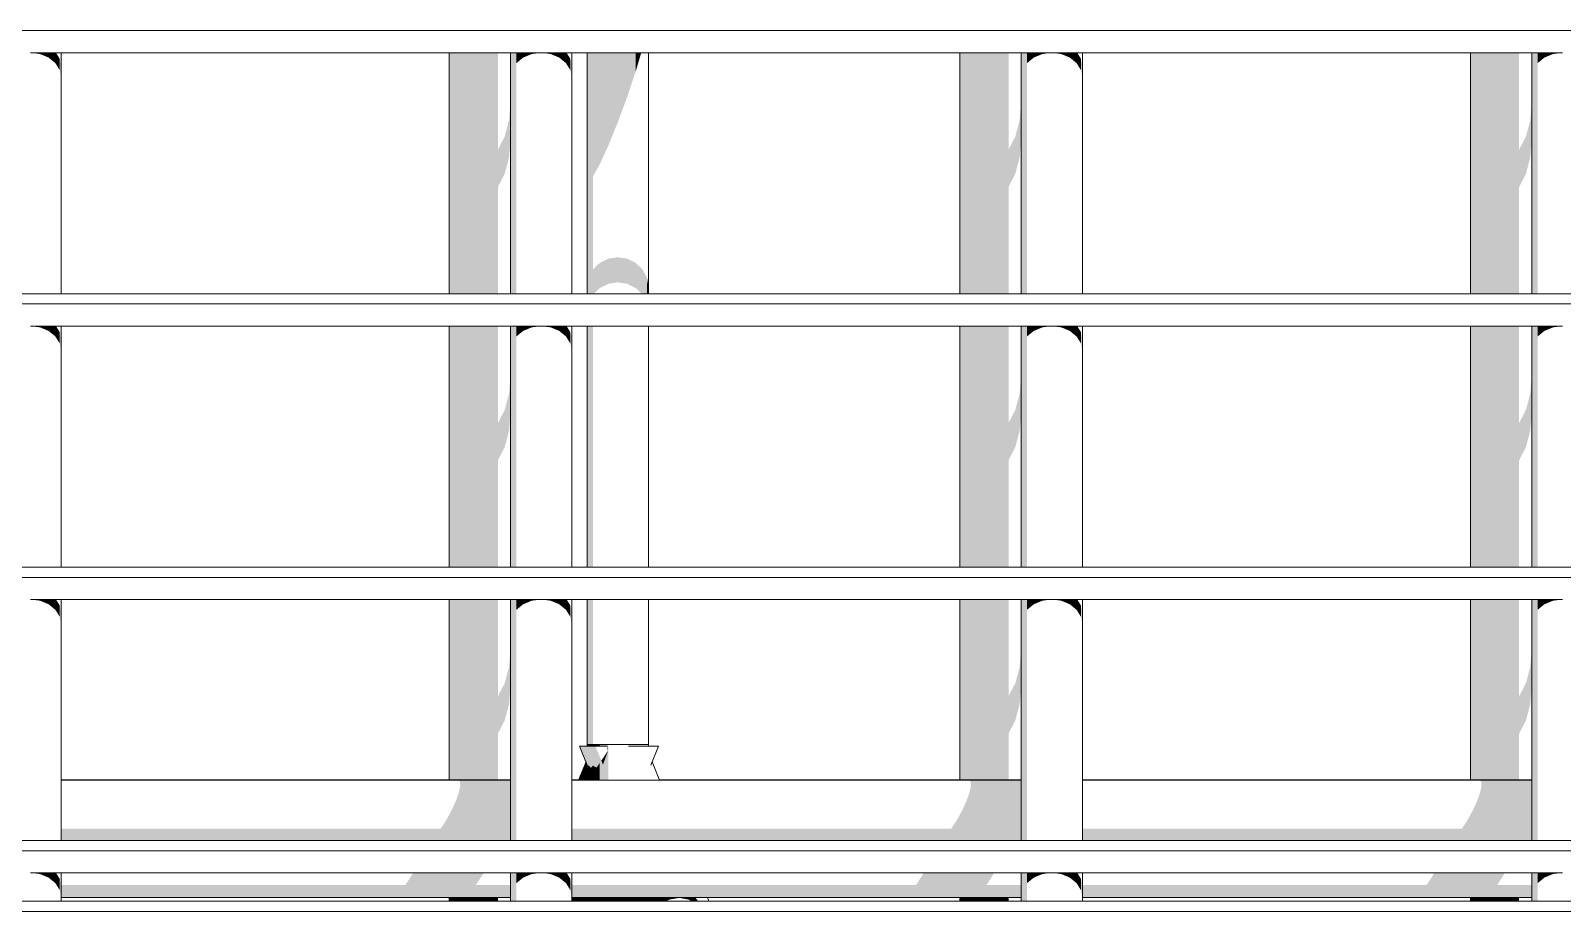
# Model space of a CAD drawing. Header units: millimetres. Extents: x -71878 to 121433, y -67383 to 83273.
# Drawn here: x 73840 to 76839, y -45549 to -43824 of the extents above; entities that cross this region are included whole.
import ezdxf

# ---------------------------------------------------------------- set-up
doc = ezdxf.new("R2010")
doc.units = ezdxf.units.MM
doc.header["$MEASUREMENT"] = 0
for name, color, linetype, lineweight in [('COLUMNAS_Pluma_Nº__1', 7, 'Continuous', 0), ('ENTIRADO_Pluma_Nº__21', 7, 'Continuous', 5), ('Vigas_Pluma_Nº__21', 7, 'Continuous', 5)]:
    doc.layers.add(name, color=color, linetype=linetype, lineweight=lineweight)
doc.layers.add('COLUMNAS_Pluma_Nº__3', color=7, linetype='Continuous', lineweight=0, true_color=0x646464)
doc.layers.add('Vigas_Pluma_Nº__3', color=7, linetype='Continuous', lineweight=0, true_color=0x646464)

msp = doc.modelspace()

# ---------------------------------------------------------------- hatches: boundary and pattern name
at = {"layer": 'COLUMNAS_Pluma_Nº__3', "linetype": 'Continuous', "lineweight": 0, "true_color": 0x191919}
for points in [[(74932.417, -43867.44), (74929.48, -43867.44), (74929.48, -44339.609), (74932.417, -44339.609)], [(74932.417, -44339.609), (74940.939, -44339.609), (74940.939, -43867.44), (74932.417, -43867.44)], [(74940.939, -44109.206), (74954.213, -44085.567), (74954.213, -43867.44), (74940.939, -43867.44)], [(74954.213, -43867.44), (74954.213, -44085.567), (74970.939, -44049.207), (74970.939, -43867.44)], [(74970.939, -43867.44), (74970.939, -44049.207), (74989.48, -44003.686), (74989.48, -43867.44)], [(74989.48, -43867.44), (74989.48, -44003.686), (75008.021, -43953.46), (75008.021, -43867.44)], [(75008.021, -43867.44), (75008.021, -43953.46), (75024.747, -43903.446), (75024.747, -43867.44)], [(75024.747, -43867.44), (75024.747, -43903.446), (75035.39, -43867.44)], [(74954.213, -44328.174), (74970.939, -44319.906), (74970.939, -44270.742), (74954.213, -44279.01)], [(74970.939, -44319.906), (74989.48, -44317.057), (74989.48, -44267.893), (74970.939, -44270.742)], [(74989.48, -44317.057), (75008.021, -44319.906), (75008.021, -44270.742), (74989.48, -44267.893)], [(75008.021, -44319.906), (75024.747, -44328.174), (75024.747, -44279.01), (75008.021, -44270.742)], [(74942.425, -44339.609), (74954.213, -44328.174), (74954.213, -44279.01), (74940.939, -44291.887), (74940.939, -44339.609)], [(75024.747, -44279.01), (75024.747, -44328.174), (75036.534, -44339.609), (75038.021, -44339.609), (75038.021, -44291.887)], [(75038.021, -44339.609), (75046.543, -44339.609), (75046.543, -44308.114), (75038.021, -44291.887)], [(75046.543, -44339.609), (75049.48, -44339.609), (75049.48, -44326.101), (75046.543, -44308.114)], [(74929.48, -44875.032), (74932.417, -44875.032), (74932.417, -44402.863), (74929.48, -44402.863)], [(74932.417, -44402.863), (74932.416, -44875.032), (74940.939, -44875.032), (74940.939, -44402.863)], [(74932.417, -44938.285), (74929.48, -44938.285), (74929.48, -45222.312), (74932.417, -45222.312)], [(74940.939, -44938.285), (74932.416, -44938.285), (74932.417, -45222.312), (74940.939, -45222.312)], [(74919.493, -45225.379), (74914.642, -45225.379), (74929.806, -45262.489), (74932.121, -45263.632), (74932.417, -45263.083), (74936.955, -45268.112)], [(74930.192, -45225.379), (74919.493, -45225.379), (74936.955, -45268.112), (74940.939, -45263.613), (74947.488, -45267.708)], [(74929.48, -45225.379), (74932.417, -45225.379), (74932.417, -45222.312), (74929.48, -45222.312)], [(74945.69, -45225.379), (74930.192, -45225.379), (74947.488, -45267.708), (74954.213, -45258.478), (74960.506, -45261.636)], [(74940.939, -45222.312), (74932.416, -45222.312), (74932.416, -45225.379), (74940.939, -45225.379)], [(74940.939, -45222.312), (74940.939, -45225.379), (74954.213, -45225.379), (74954.213, -45222.312)], [(74954.213, -45258.478), (74954.213, -45291.4), (74954.812, -45292.02), (74970.939, -45292.02), (74970.939, -45222.312), (74954.213, -45222.312), (74954.213, -45225.379), (74968.811, -45225.379), (74969.374, -45237.378), (74960.506, -45261.636)], [(74969.374, -45237.378), (74968.903, -45236.222), (74957.358, -45253.929), (74960.506, -45261.636)], [(74968.366, -45225.379), (74968.301, -45226.043), (74968.902, -45236.223), (74969.374, -45237.378), (74968.811, -45225.379)], [(74912.75, -45292.02), (74914.221, -45292.02), (74928.047, -45258.184), (74927.312, -45256.384)], [(74928.047, -45258.184), (74914.221, -45292.02), (74921.87, -45292.02), (74933.104, -45264.528), (74932.417, -45264.824), (74932.121, -45263.632), (74929.806, -45262.489)], [(74921.87, -45292.02), (74934.948, -45292.02), (74941.492, -45276.006), (74940.939, -45276.248), (74933.104, -45264.528)], [(74932.417, -45263.083), (74932.121, -45263.632), (74932.417, -45264.824)], [(74936.955, -45268.112), (74932.416, -45263.083), (74932.416, -45264.824), (74933.104, -45264.528), (74940.939, -45276.248), (74940.939, -45263.613)], [(74940.939, -45276.248), (74941.492, -45276.006), (74953.573, -45288.598), (74954.213, -45291.4), (74954.213, -45258.478), (74947.488, -45267.708), (74940.939, -45263.613)], [(74934.948, -45292.02), (74952.175, -45292.02), (74953.573, -45288.598), (74941.492, -45276.006)], [(74952.175, -45292.02), (74954.812, -45292.02), (74954.213, -45291.4), (74953.573, -45288.598)], [(74916.902, -45521.985), (74899.463, -45521.985), (74899.463, -45529.319), (74913.905, -45529.319)], [(74913.905, -45529.319), (74929.403, -45529.319), (74932.401, -45521.985), (74916.902, -45521.985)], [(74932.401, -45521.985), (74929.403, -45529.319), (74938.25, -45529.319), (74939.467, -45521.985)], [(74938.25, -45529.319), (74940.939, -45529.319), (74940.939, -45521.985), (74939.467, -45521.985)], [(74940.939, -45529.319), (74954.213, -45529.319), (74954.213, -45521.985), (74940.939, -45521.985)], [(74954.213, -45529.319), (74970.939, -45529.319), (74970.939, -45521.985), (74954.213, -45521.985)], [(74989.48, -45521.985), (74970.939, -45521.985), (74970.939, -45529.319), (74989.48, -45529.319)], [(74989.48, -45521.985), (74989.48, -45529.319), (75008.021, -45529.319), (75008.021, -45521.985)], [(75008.021, -45529.319), (75024.747, -45529.319), (75024.747, -45521.985), (75008.021, -45521.985)], [(75024.747, -45529.319), (75038.021, -45529.319), (75038.021, -45521.985), (75024.747, -45521.985)], [(75038.021, -45529.319), (75043.085, -45529.319), (75041.977, -45525.124), (75041.456, -45521.985), (75038.021, -45521.985)], [(75041.456, -45521.985), (75041.978, -45525.125), (75043.692, -45529.319), (75054.39, -45529.319), (75051.393, -45521.985)], [(75041.977, -45525.124), (75043.085, -45529.319), (75043.692, -45529.319)], [(75066.891, -45521.985), (75051.393, -45521.985), (75054.39, -45529.319), (75069.888, -45529.319)], [(75066.891, -45521.985), (75069.888, -45529.319), (75082.307, -45529.319), (75087.573, -45526.636), (75085.672, -45521.985)], [(75085.672, -45521.985), (75087.573, -45526.636), (75090.939, -45524.921), (75106.116, -45522.518), (75105.898, -45521.985)], [(75105.898, -45521.985), (75106.115, -45522.518), (75109.48, -45521.985)], [(75125.588, -45521.985), (75109.48, -45521.985), (75126.702, -45524.712)], [(75141.292, -45521.985), (75125.588, -45521.985), (75126.702, -45524.712), (75128.021, -45524.921), (75136.653, -45529.319), (75145.812, -45529.319), (75144.39, -45525.838)], [(75144.39, -45525.838), (75145.812, -45529.319), (75146.604, -45529.319)]]:
    msp.add_hatch(color=250, dxfattribs=at).paths.add_polyline_path(points)
at = {"layer": 'Vigas_Pluma_Nº__3', "linetype": 'Continuous', "lineweight": 0, "true_color": 0x191919}
for points in [[(73858.004, -43867.44), (73839.942, -43867.44), (73858.004, -43869.787)], [(73858.004, -43869.787), (73874.73, -43876.778), (73874.73, -43867.44), (73858.004, -43867.44)], [(73874.73, -43876.778), (73888.004, -43887.667), (73888.004, -43867.44), (73874.73, -43867.44)], [(73888.004, -43867.44), (73888.004, -43887.667), (73896.526, -43901.388), (73896.526, -43879.152), (73889.251, -43867.44)], [(73896.526, -43901.388), (73899.463, -43916.598), (73899.463, -43894.362), (73896.526, -43879.152)], [(74662.399, -43867.44), (74659.463, -43867.44), (74659.463, -44339.609), (74662.399, -44339.609)], [(74670.922, -43867.44), (74662.399, -43867.44), (74662.399, -44339.609), (74670.922, -44339.609)], [(74670.922, -44339.609), (74684.195, -44339.609), (74684.195, -43867.44), (74670.922, -43867.44)], [(74700.922, -43867.44), (74684.195, -43867.44), (74684.195, -44339.609), (74700.922, -44339.609)], [(74719.463, -43867.44), (74700.922, -43867.44), (74700.922, -44339.609), (74719.463, -44339.609)], [(74738.004, -43867.44), (74719.463, -43867.44), (74719.463, -44339.609), (74738.004, -44339.609)], [(74754.73, -43867.44), (74738.004, -43867.44), (74738.004, -44339.609), (74754.73, -44339.609)], [(74779.463, -43867.44), (74779.463, -44339.609), (74782.399, -44339.609), (74782.399, -43867.44)], [(74782.399, -44339.609), (74790.922, -44339.609), (74790.922, -43867.44), (74782.399, -43867.44)], [(74790.922, -43867.44), (74790.921, -43887.667), (74804.195, -43876.778), (74804.195, -43867.44)], [(74804.195, -43876.778), (74820.922, -43869.787), (74820.922, -43867.44), (74804.195, -43867.44)], [(74820.921, -43869.787), (74838.984, -43867.44), (74820.922, -43867.44)], [(74839.941, -43867.44), (74858.004, -43869.787), (74858.004, -43867.44)], [(74858.003, -43869.787), (74874.73, -43876.778), (74874.73, -43867.44), (74858.004, -43867.44)], [(74874.73, -43876.778), (74888.004, -43887.667), (74888.004, -43867.44), (74874.73, -43867.44)], [(74888.004, -43867.44), (74888.004, -43887.667), (74896.526, -43901.388), (74896.526, -43879.152), (74889.251, -43867.44)], [(74896.526, -43901.388), (74899.463, -43916.598), (74899.463, -43894.362), (74896.526, -43879.152)], [(75662.399, -43867.44), (75659.463, -43867.44), (75659.463, -44339.609), (75662.399, -44339.609)], [(75662.399, -44339.609), (75670.922, -44339.609), (75670.922, -43867.44), (75662.399, -43867.44)], [(75684.195, -43867.44), (75670.922, -43867.44), (75670.922, -44339.609), (75684.195, -44339.609)], [(75684.195, -44339.609), (75700.922, -44339.609), (75700.922, -43867.44), (75684.195, -43867.44)], [(75719.463, -43867.44), (75700.922, -43867.44), (75700.922, -44339.609), (75719.463, -44339.609)], [(75719.463, -43867.44), (75719.463, -44339.609), (75738.004, -44339.609), (75738.004, -43867.44)], [(75738.004, -44339.609), (75754.73, -44339.609), (75754.73, -43867.44), (75738.004, -43867.44)], [(75782.399, -43867.44), (75779.463, -43867.44), (75779.463, -44339.609), (75782.399, -44339.609)], [(75790.922, -43867.44), (75782.399, -43867.44), (75782.399, -44339.609), (75790.922, -44339.609)], [(75790.922, -43887.667), (75804.195, -43876.778), (75804.196, -43867.44), (75790.922, -43867.44)], [(75804.195, -43867.44), (75804.195, -43876.778), (75820.922, -43869.787), (75820.922, -43867.44)], [(75820.922, -43869.787), (75838.984, -43867.44), (75820.922, -43867.44)], [(75839.942, -43867.44), (75858.004, -43869.787), (75858.004, -43867.44)], [(75858.004, -43869.787), (75874.73, -43876.778), (75874.73, -43867.44), (75858.004, -43867.44)], [(75874.73, -43876.778), (75888.004, -43887.667), (75888.004, -43867.44), (75874.73, -43867.44)], [(75888.004, -43867.44), (75888.004, -43887.667), (75896.526, -43901.388), (75896.526, -43879.152), (75889.251, -43867.44)], [(75896.526, -43901.388), (75899.463, -43916.598), (75899.463, -43894.362), (75896.526, -43879.152)], [(76662.399, -43867.44), (76659.463, -43867.44), (76659.463, -44339.609), (76662.399, -44339.609)], [(76662.399, -44339.609), (76670.922, -44339.609), (76670.922, -43867.44), (76662.399, -43867.44)], [(76684.195, -43867.44), (76670.922, -43867.44), (76670.922, -44339.609), (76684.195, -44339.609)], [(76684.195, -43867.44), (76684.195, -44339.609), (76700.922, -44339.609), (76700.922, -43867.44)], [(76700.921, -44339.609), (76719.463, -44339.609), (76719.463, -43867.44), (76700.921, -43867.44)], [(76738.004, -43867.44), (76719.463, -43867.44), (76719.463, -44339.609), (76738.004, -44339.609)], [(76754.73, -43867.44), (76738.004, -43867.44), (76738.004, -44339.609), (76754.73, -44339.609)], [(76782.399, -43867.44), (76779.463, -43867.44), (76779.463, -44339.609), (76782.399, -44339.609)], [(76782.399, -43867.44), (76782.399, -44339.609), (76790.922, -44339.609), (76790.922, -43867.44)], [(76790.921, -43887.667), (76804.195, -43876.778), (76804.195, -43867.44), (76790.922, -43867.44)], [(76804.196, -43876.778), (76820.922, -43869.787), (76820.922, -43867.44), (76804.195, -43867.44)], [(76820.922, -43867.44), (76820.922, -43869.787), (76838.984, -43867.44)], [(74779.463, -43963.392), (74776.526, -43999.191), (74776.526, -44072.137), (74779.463, -44036.338)], [(75779.463, -43963.392), (75776.526, -43999.192), (75776.526, -44072.137), (75779.463, -44036.338)], [(76779.463, -43963.393), (76776.526, -43999.191), (76776.526, -44072.137), (76779.463, -44036.338)], [(74776.526, -43999.191), (74768.004, -44031.486), (74768.004, -44104.432), (74776.526, -44072.137)], [(75776.526, -43999.192), (75768.004, -44031.486), (75768.004, -44104.432), (75776.526, -44072.137)], [(76776.526, -43999.191), (76768.004, -44031.486), (76768.004, -44104.432), (76776.526, -44072.137)], [(74768.004, -44031.486), (74754.73, -44057.115), (74754.73, -44130.061), (74768.003, -44104.432)], [(75768.003, -44031.486), (75754.73, -44057.115), (75754.73, -44130.061), (75768.003, -44104.432)], [(76768.004, -44104.432), (76768.004, -44031.486), (76754.73, -44057.115), (76754.73, -44130.061)], [(73858.004, -44402.863), (73840.062, -44402.863), (73858.004, -44405.194)], [(73858.004, -44405.194), (73874.73, -44412.185), (73874.73, -44402.863), (73858.004, -44402.863)], [(73874.73, -44412.185), (73888.004, -44423.074), (73888.004, -44402.863), (73874.73, -44402.863)], [(73888.004, -44402.863), (73888.004, -44423.074), (73896.526, -44436.795), (73896.526, -44414.559), (73889.261, -44402.863)], [(73896.526, -44436.795), (73899.463, -44452.005), (73899.463, -44429.769), (73896.526, -44414.559)], [(74662.399, -44402.863), (74659.463, -44402.863), (74659.463, -44875.032), (74662.399, -44875.032)], [(74670.922, -44402.863), (74662.399, -44402.863), (74662.399, -44875.032), (74670.922, -44875.032)], [(74684.195, -44402.863), (74670.922, -44402.863), (74670.922, -44875.032), (74684.195, -44875.032)], [(74700.922, -44402.863), (74684.195, -44402.863), (74684.195, -44875.032), (74700.922, -44875.032)], [(74700.922, -44402.863), (74700.922, -44875.032), (74719.463, -44875.032), (74719.463, -44402.863)], [(74719.463, -44875.032), (74738.004, -44875.032), (74738.004, -44402.863), (74719.463, -44402.863)], [(74738.004, -44402.863), (74738.004, -44875.032), (74754.73, -44875.032), (74754.73, -44402.863)], [(74779.463, -44875.032), (74782.399, -44875.032), (74782.399, -44402.863), (74779.463, -44402.863)], [(74782.399, -44875.032), (74790.922, -44875.032), (74790.922, -44402.863), (74782.399, -44402.863)], [(74790.921, -44423.074), (74804.195, -44412.185), (74804.195, -44402.863), (74790.922, -44402.863)], [(74804.195, -44412.185), (74820.921, -44405.194), (74820.922, -44402.863), (74804.195, -44402.863)], [(74820.921, -44402.863), (74820.922, -44405.194), (74838.864, -44402.863)], [(74858.004, -44402.863), (74840.061, -44402.863), (74858.004, -44405.194)], [(74858.004, -44405.194), (74874.73, -44412.185), (74874.73, -44402.863), (74858.004, -44402.863)], [(74874.73, -44412.185), (74888.004, -44423.074), (74888.004, -44402.863), (74874.73, -44402.863)], [(74888.004, -44402.863), (74888.004, -44423.074), (74896.526, -44436.795), (74896.526, -44414.559), (74889.261, -44402.863)], [(74896.526, -44436.795), (74899.463, -44452.005), (74899.463, -44429.769), (74896.526, -44414.559)], [(75659.463, -44875.032), (75662.399, -44875.032), (75662.399, -44402.863), (75659.463, -44402.863)], [(75662.399, -44402.863), (75662.399, -44875.032), (75670.922, -44875.032), (75670.922, -44402.863)], [(75670.922, -44402.863), (75670.922, -44875.032), (75684.195, -44875.032), (75684.195, -44402.863)], [(75700.922, -44402.863), (75684.195, -44402.863), (75684.195, -44875.032), (75700.922, -44875.032)], [(75700.922, -44402.863), (75700.922, -44875.032), (75719.463, -44875.032), (75719.463, -44402.863)], [(75719.463, -44402.863), (75719.463, -44875.032), (75738.004, -44875.032), (75738.004, -44402.863)], [(75738.004, -44402.863), (75738.004, -44875.032), (75754.73, -44875.032), (75754.73, -44402.863)], [(75779.463, -44402.863), (75779.463, -44875.032), (75782.399, -44875.032), (75782.399, -44402.863)], [(75782.399, -44402.863), (75782.399, -44875.032), (75790.922, -44875.032), (75790.922, -44402.863)], [(75790.921, -44423.074), (75804.195, -44412.185), (75804.195, -44402.863), (75790.922, -44402.863)], [(75804.195, -44412.185), (75820.922, -44405.194), (75820.922, -44402.863), (75804.195, -44402.863)], [(75820.922, -44402.863), (75820.922, -44405.194), (75838.864, -44402.863)], [(75840.061, -44402.863), (75858.004, -44405.194), (75858.004, -44402.863)], [(75858.004, -44405.194), (75874.73, -44412.185), (75874.73, -44402.863), (75858.004, -44402.863)], [(75874.73, -44412.185), (75888.004, -44423.074), (75888.004, -44402.863), (75874.73, -44402.863)], [(75888.004, -44402.863), (75888.004, -44423.074), (75896.526, -44436.795), (75896.526, -44414.559), (75889.261, -44402.863)], [(75896.526, -44436.795), (75899.463, -44452.005), (75899.463, -44429.769), (75896.526, -44414.559)], [(76659.463, -44875.032), (76662.399, -44875.032), (76662.399, -44402.863), (76659.463, -44402.863)], [(76670.922, -44402.863), (76662.399, -44402.863), (76662.399, -44875.032), (76670.922, -44875.032)], [(76684.195, -44402.863), (76670.922, -44402.863), (76670.922, -44875.032), (76684.195, -44875.032)], [(76684.195, -44402.863), (76684.195, -44875.032), (76700.922, -44875.032), (76700.922, -44402.863)], [(76700.922, -44402.863), (76700.921, -44875.032), (76719.463, -44875.032), (76719.463, -44402.863)], [(76738.004, -44402.863), (76719.463, -44402.863), (76719.463, -44875.032), (76738.004, -44875.032)], [(76754.73, -44402.863), (76738.004, -44402.863), (76738.004, -44875.032), (76754.73, -44875.032)], [(76779.463, -44402.863), (76779.463, -44875.032), (76782.399, -44875.032), (76782.399, -44402.863)], [(76782.399, -44875.032), (76790.922, -44875.032), (76790.922, -44402.863), (76782.399, -44402.863)], [(76790.921, -44423.074), (76804.195, -44412.185), (76804.195, -44402.863), (76790.922, -44402.863)], [(76804.195, -44412.185), (76820.921, -44405.194), (76820.922, -44402.863), (76804.195, -44402.863)], [(76820.922, -44405.194), (76838.864, -44402.863), (76820.922, -44402.863)], [(74779.463, -44498.799), (74776.526, -44534.598), (74776.526, -44607.544), (74779.463, -44571.745)], [(75779.463, -44498.799), (75776.526, -44534.598), (75776.526, -44607.544), (75779.463, -44571.745)], [(76779.463, -44498.799), (76776.526, -44534.598), (76776.526, -44607.544), (76779.463, -44571.745)], [(74776.526, -44534.598), (74768.004, -44566.892), (74768.004, -44639.838), (74776.526, -44607.544)], [(75776.526, -44534.598), (75768.004, -44566.892), (75768.004, -44639.838), (75776.526, -44607.544)], [(76776.526, -44534.598), (76768.004, -44566.892), (76768.004, -44639.838), (76776.526, -44607.544)], [(74768.004, -44566.892), (74754.73, -44592.522), (74754.73, -44665.467), (74768.003, -44639.839)], [(75768.004, -44566.893), (75754.73, -44592.522), (75754.73, -44665.468), (75768.003, -44639.839)], [(76768.004, -44566.892), (76754.73, -44592.522), (76754.73, -44665.468), (76768.004, -44639.838)], [(73840.181, -44938.285), (73858.004, -44940.601), (73858.004, -44938.285)], [(73858.004, -44940.601), (73874.73, -44947.592), (73874.73, -44938.285), (73858.004, -44938.285)], [(73874.73, -44947.592), (73888.004, -44958.481), (73888.004, -44938.285), (73874.73, -44938.285)], [(73888.004, -44938.285), (73888.004, -44958.481), (73896.526, -44972.202), (73896.526, -44949.966), (73889.271, -44938.285)], [(73896.526, -44972.202), (73899.463, -44987.412), (73899.463, -44965.176), (73896.526, -44949.966)], [(74659.463, -44938.285), (74659.463, -45291.333), (74662.399, -45291.333), (74662.399, -44938.285)], [(74670.922, -44938.285), (74662.399, -44938.285), (74662.399, -45291.333), (74670.922, -45291.333)], [(74670.922, -44938.285), (74670.922, -45291.333), (74684.195, -45291.333), (74684.195, -44938.285)], [(74684.195, -44938.285), (74684.195, -45291.333), (74700.922, -45291.333), (74700.922, -44938.285)], [(74700.922, -45291.333), (74719.463, -45291.333), (74719.463, -44938.285), (74700.922, -44938.285)], [(74719.463, -44938.285), (74719.463, -45291.333), (74738.004, -45291.333), (74738.004, -44938.285)], [(74738.004, -45291.333), (74754.73, -45291.333), (74754.73, -44938.285), (74738.004, -44938.285)], [(74779.463, -44938.285), (74779.463, -45410.455), (74782.399, -45410.455), (74782.399, -44938.285)], [(74782.399, -44938.285), (74782.399, -45410.455), (74790.922, -45410.455), (74790.922, -44938.285)], [(74790.922, -44958.481), (74804.195, -44947.592), (74804.195, -44938.285), (74790.922, -44938.285)], [(74804.195, -44947.592), (74820.921, -44940.601), (74820.922, -44938.285), (74804.195, -44938.285)], [(74820.922, -44940.601), (74838.744, -44938.285), (74820.922, -44938.285)], [(74858.004, -44938.285), (74840.18, -44938.285), (74858.004, -44940.601)], [(74858.004, -44940.601), (74874.73, -44947.592), (74874.73, -44938.285), (74858.004, -44938.285)], [(74874.73, -44947.592), (74888.004, -44958.481), (74888.004, -44938.285), (74874.73, -44938.285)], [(74888.004, -44938.285), (74888.004, -44958.481), (74896.526, -44972.202), (74896.526, -44949.966), (74889.271, -44938.285)], [(74896.526, -44972.202), (74899.463, -44987.412), (74899.463, -44965.176), (74896.526, -44949.966)], [(75659.463, -44938.285), (75659.463, -45291.333), (75662.399, -45291.333), (75662.399, -44938.285)], [(75670.922, -44938.285), (75662.399, -44938.285), (75662.399, -45291.333), (75670.922, -45291.333)], [(75670.922, -44938.285), (75670.922, -45291.333), (75684.195, -45291.333), (75684.195, -44938.285)], [(75684.195, -44938.285), (75684.195, -45291.333), (75700.922, -45291.333), (75700.922, -44938.285)], [(75700.922, -44938.285), (75700.922, -45291.333), (75719.463, -45291.333), (75719.463, -44938.285)], [(75719.463, -44938.285), (75719.463, -45291.333), (75738.004, -45291.333), (75738.004, -44938.285)], [(75754.73, -44938.285), (75738.004, -44938.285), (75738.004, -45291.333), (75754.73, -45291.333)], [(75779.463, -44938.285), (75779.463, -45410.455), (75782.399, -45410.455), (75782.399, -44938.285)], [(75782.399, -44938.285), (75782.399, -45410.455), (75790.922, -45410.455), (75790.922, -44938.285)], [(75790.922, -44958.481), (75804.196, -44947.592), (75804.195, -44938.285), (75790.922, -44938.285)], [(75804.195, -44938.285), (75804.195, -44947.592), (75820.922, -44940.601), (75820.922, -44938.285)], [(75820.922, -44940.601), (75838.743, -44938.286), (75820.922, -44938.285)], [(75840.181, -44938.285), (75858.004, -44940.601), (75858.004, -44938.285)], [(75858.004, -44940.601), (75874.73, -44947.592), (75874.73, -44938.285), (75858.004, -44938.285)], [(75874.73, -44947.592), (75888.004, -44958.481), (75888.004, -44938.285), (75874.73, -44938.285)], [(75888.004, -44938.285), (75888.004, -44958.481), (75896.526, -44972.202), (75896.526, -44949.966), (75889.271, -44938.285)], [(75896.526, -44972.202), (75899.463, -44987.412), (75899.463, -44965.176), (75896.526, -44949.966)], [(76662.399, -44938.285), (76659.463, -44938.285), (76659.463, -45291.333), (76662.399, -45291.333)], [(76662.399, -44938.285), (76662.399, -45291.333), (76670.922, -45291.333), (76670.922, -44938.285)], [(76684.195, -44938.285), (76670.922, -44938.285), (76670.922, -45291.333), (76684.195, -45291.333)], [(76684.195, -44938.285), (76684.195, -45291.333), (76700.922, -45291.333), (76700.922, -44938.285)], [(76700.922, -44938.285), (76700.922, -45291.333), (76719.463, -45291.333), (76719.463, -44938.285)], [(76719.463, -44938.285), (76719.463, -45291.333), (76738.004, -45291.333), (76738.004, -44938.285)], [(76754.73, -44938.285), (76738.004, -44938.285), (76738.004, -45291.333), (76754.73, -45291.333)], [(76779.463, -44938.285), (76779.463, -45410.455), (76782.399, -45410.455), (76782.399, -44938.285)], [(76782.399, -44938.285), (76782.399, -45410.455), (76790.922, -45410.455), (76790.922, -44938.285)], [(76790.921, -44958.482), (76804.196, -44947.592), (76804.195, -44938.285), (76790.922, -44938.285)], [(76804.195, -44938.285), (76804.195, -44947.592), (76820.922, -44940.601), (76820.922, -44938.285)], [(76820.922, -44938.285), (76820.922, -44940.601), (76838.744, -44938.285)], [(74779.463, -45034.205), (74776.526, -45070.004), (74776.526, -45142.95), (74779.463, -45107.151)], [(75779.463, -45107.151), (75779.463, -45034.205), (75776.526, -45070.004), (75776.526, -45142.95)], [(76779.463, -45034.205), (76776.526, -45070.004), (76776.526, -45142.95), (76779.463, -45107.151)], [(74776.526, -45070.004), (74768.004, -45102.299), (74768.004, -45175.245), (74776.526, -45142.95)], [(75776.526, -45142.95), (75776.526, -45070.004), (75768.004, -45102.299), (75768.004, -45175.245)], [(76776.526, -45070.004), (76768.004, -45102.299), (76768.004, -45175.245), (76776.526, -45142.95)], [(74768.004, -45102.299), (74754.73, -45127.928), (74754.73, -45200.874), (74768.004, -45175.245)], [(75768.004, -45175.245), (75768.004, -45102.299), (75754.73, -45127.928), (75754.73, -45200.874)], [(76768.004, -45102.299), (76754.73, -45127.928), (76754.73, -45200.874), (76768.004, -45175.245)], [(74398.086, -45291.333), (74394.335, -45292.02), (74597.414, -45292.02), (74601.164, -45291.333)], [(74680.468, -45294.957), (74779.462, -45294.957), (74779.462, -45292.02), (74676.615, -45292.02)], [(74680.984, -45303.479), (74779.462, -45303.479), (74779.462, -45294.957), (74680.468, -45294.957)], [(75394.335, -45292.02), (75597.413, -45292.02), (75601.164, -45291.333), (75398.086, -45291.333)], [(75676.615, -45292.02), (75680.467, -45294.956), (75779.462, -45294.956), (75779.462, -45292.02)], [(75680.984, -45303.479), (75779.462, -45303.479), (75779.462, -45294.957), (75680.468, -45294.957)], [(76398.086, -45291.333), (76394.335, -45292.02), (76597.413, -45292.02), (76601.164, -45291.333)], [(76680.467, -45294.956), (76779.463, -45294.956), (76779.463, -45292.02), (76676.615, -45292.02)], [(76680.984, -45303.479), (76779.463, -45303.479), (76779.463, -45294.957), (76680.468, -45294.957)], [(74672.139, -45333.479), (74779.462, -45333.479), (74779.462, -45316.753), (74678.114, -45316.753)], [(74680.984, -45303.479), (74678.114, -45316.753), (74779.462, -45316.753), (74779.462, -45303.479)], [(75672.139, -45333.479), (75779.462, -45333.479), (75779.462, -45316.753), (75678.114, -45316.753)], [(75680.984, -45303.479), (75678.114, -45316.753), (75779.462, -45316.753), (75779.462, -45303.479)], [(76672.139, -45333.479), (76779.463, -45333.479), (76779.463, -45316.753), (76678.114, -45316.753)], [(76678.114, -45316.753), (76779.463, -45316.753), (76779.463, -45303.479), (76680.984, -45303.479)], [(74653.458, -45370.561), (74779.462, -45370.561), (74779.462, -45352.02), (74663.643, -45352.02)], [(74672.139, -45333.479), (74663.643, -45352.02), (74779.462, -45352.02), (74779.462, -45333.479)], [(75663.643, -45352.02), (75653.458, -45370.561), (75779.462, -45370.561), (75779.462, -45352.02)], [(75672.139, -45333.479), (75663.643, -45352.02), (75779.462, -45352.02), (75779.462, -45333.479)], [(76653.458, -45370.561), (76779.463, -45370.561), (76779.463, -45352.02), (76663.643, -45352.02)], [(76663.643, -45352.02), (76779.463, -45352.02), (76779.463, -45333.479), (76672.139, -45333.479)], [(74642.582, -45387.287), (74779.462, -45387.287), (74779.462, -45370.561), (74653.458, -45370.561)], [(75653.459, -45370.561), (75642.582, -45387.287), (75779.462, -45387.287), (75779.462, -45370.561)], [(76653.459, -45370.561), (76642.581, -45387.287), (76779.463, -45387.287), (76779.463, -45370.561)], [(73899.463, -45387.287), (73899.463, -45400.561), (74779.462, -45400.561), (74779.462, -45387.287)], [(74779.462, -45400.561), (73899.463, -45400.561), (73899.463, -45409.084), (74779.462, -45409.084)], [(73899.463, -45409.084), (73899.463, -45410.455), (74779.462, -45410.455), (74779.462, -45409.084)], [(74899.463, -45400.561), (75779.462, -45400.561), (75779.462, -45387.287), (74899.463, -45387.287)], [(74899.463, -45400.561), (74899.463, -45409.083), (75779.462, -45409.083), (75779.462, -45400.561)], [(75779.462, -45409.084), (74899.463, -45409.084), (74899.463, -45410.455), (75779.462, -45410.455)], [(76779.463, -45387.287), (75899.462, -45387.287), (75899.462, -45400.561), (76779.463, -45400.561)], [(75899.462, -45400.561), (75899.462, -45409.083), (76779.463, -45409.083), (76779.463, -45400.561)], [(76779.463, -45409.084), (75899.462, -45409.084), (75899.462, -45410.455), (76779.463, -45410.455)], [(73840.301, -45473.708), (73858.004, -45476.008), (73858.004, -45473.708)], [(73858.004, -45476.008), (73874.73, -45483), (73874.73, -45473.708), (73858.004, -45473.708)], [(73874.73, -45483), (73888.004, -45493.889), (73888.004, -45473.708), (73874.73, -45473.708)], [(73888.004, -45473.708), (73888.004, -45493.889), (73896.526, -45507.61), (73896.526, -45485.374), (73889.28, -45473.708)], [(74588.322, -45473.708), (74584.577, -45480.526), (74722.574, -45480.526), (74726.319, -45473.708)], [(74782.399, -45473.708), (74779.463, -45473.708), (74779.463, -45529.319), (74782.399, -45529.319)], [(74782.399, -45473.708), (74782.399, -45529.319), (74790.922, -45529.319), (74790.922, -45473.708)], [(74790.921, -45493.889), (74804.195, -45483), (74804.195, -45473.708), (74790.922, -45473.708)], [(74804.195, -45483), (74820.922, -45476.008), (74820.922, -45473.708), (74804.195, -45473.708)], [(74820.922, -45473.708), (74820.922, -45476.008), (74838.624, -45473.708)], [(74858.004, -45473.708), (74840.301, -45473.708), (74858.004, -45476.008)], [(74858.004, -45476.008), (74874.73, -45483), (74874.73, -45473.708), (74858.004, -45473.708)], [(74874.73, -45483), (74888.004, -45493.889), (74888.004, -45473.708), (74874.73, -45473.708)], [(74888.004, -45473.708), (74888.004, -45493.889), (74896.526, -45507.61), (74896.526, -45485.373), (74889.28, -45473.708)], [(75588.322, -45473.708), (75584.577, -45480.526), (75722.574, -45480.526), (75726.319, -45473.708)], [(75782.399, -45473.708), (75779.463, -45473.708), (75779.463, -45529.319), (75782.399, -45529.319)], [(75790.922, -45473.708), (75782.399, -45473.708), (75782.399, -45529.319), (75790.922, -45529.319)], [(75790.921, -45493.889), (75804.196, -45482.999), (75804.195, -45473.708), (75790.922, -45473.708)], [(75804.195, -45483), (75820.922, -45476.008), (75820.922, -45473.708), (75804.195, -45473.708)], [(75820.922, -45473.708), (75820.921, -45476.008), (75838.624, -45473.708)], [(75858.004, -45473.708), (75840.301, -45473.708), (75858.004, -45476.008)], [(75858.004, -45476.008), (75874.73, -45483), (75874.73, -45473.708), (75858.004, -45473.708)], [(75874.73, -45483), (75888.004, -45493.889), (75888.004, -45473.708), (75874.73, -45473.708)], [(75888.004, -45473.708), (75888.004, -45493.889), (75896.526, -45507.61), (75896.526, -45485.374), (75889.28, -45473.708)], [(76588.322, -45473.708), (76584.577, -45480.526), (76722.574, -45480.526), (76726.319, -45473.708)], [(76779.463, -45473.708), (76779.463, -45529.319), (76782.399, -45529.319), (76782.399, -45473.708)], [(76790.922, -45473.708), (76782.399, -45473.708), (76782.399, -45529.319), (76790.922, -45529.319)], [(76790.921, -45493.889), (76804.196, -45482.999), (76804.196, -45473.708), (76790.922, -45473.708)], [(76804.195, -45473.708), (76804.195, -45483), (76820.921, -45476.008), (76820.922, -45473.708)], [(76820.922, -45476.008), (76838.624, -45473.708), (76820.922, -45473.708)], [(73896.526, -45507.61), (73899.463, -45522.819), (73899.463, -45500.583), (73896.526, -45485.373)], [(73899.463, -45510.526), (74779.462, -45510.526), (74779.462, -45497.252), (73899.463, -45497.252)], [(74573.7, -45497.252), (74711.697, -45497.251), (74722.574, -45480.525), (74584.577, -45480.525)], [(74896.526, -45485.374), (74896.526, -45507.61), (74899.463, -45522.819), (74899.463, -45500.583)], [(75779.462, -45497.252), (74899.462, -45497.252), (74899.462, -45510.526), (75779.462, -45510.526)], [(75573.7, -45497.252), (75711.697, -45497.251), (75722.573, -45480.526), (75584.577, -45480.525)], [(75896.526, -45507.61), (75899.463, -45522.819), (75899.463, -45500.583), (75896.526, -45485.374)], [(75899.462, -45510.526), (76779.463, -45510.526), (76779.463, -45497.252), (75899.462, -45497.252)], [(76573.7, -45497.252), (76711.697, -45497.252), (76722.574, -45480.526), (76584.577, -45480.526)], [(73899.463, -45519.048), (74779.462, -45519.048), (74779.462, -45510.526), (73899.463, -45510.526)], [(73899.463, -45521.984), (74779.462, -45521.984), (74779.462, -45519.048), (73899.463, -45519.048)], [(74662.399, -45521.985), (74659.463, -45521.985), (74659.463, -45529.319), (74662.399, -45529.319)], [(74662.399, -45521.985), (74662.399, -45529.319), (74670.922, -45529.319), (74670.922, -45521.985)], [(74670.922, -45529.319), (74684.195, -45529.319), (74684.195, -45521.985), (74670.922, -45521.985)], [(74684.195, -45529.319), (74700.922, -45529.319), (74700.922, -45521.985), (74684.195, -45521.985)], [(74700.922, -45521.985), (74700.922, -45529.319), (74719.463, -45529.319), (74719.463, -45521.985)], [(74738.003, -45521.985), (74719.463, -45521.985), (74719.463, -45529.319), (74738.003, -45529.319)], [(74738.004, -45521.985), (74738.004, -45529.319), (74754.73, -45529.319), (74754.73, -45521.985)], [(75779.462, -45510.526), (74899.462, -45510.526), (74899.462, -45519.048), (75779.462, -45519.048)], [(74899.462, -45521.985), (75779.462, -45521.985), (75779.462, -45519.048), (74899.462, -45519.048)], [(75659.463, -45529.319), (75662.399, -45529.319), (75662.399, -45521.985), (75659.463, -45521.985)], [(75662.399, -45521.985), (75662.399, -45529.319), (75670.922, -45529.319), (75670.922, -45521.985)], [(75670.922, -45529.319), (75684.195, -45529.319), (75684.195, -45521.985), (75670.922, -45521.985)], [(75684.195, -45521.985), (75684.195, -45529.319), (75700.922, -45529.319), (75700.922, -45521.985)], [(75700.922, -45529.319), (75719.463, -45529.319), (75719.463, -45521.985), (75700.922, -45521.985)], [(75719.463, -45521.985), (75719.463, -45529.319), (75738.004, -45529.319), (75738.004, -45521.985)], [(75738.004, -45529.319), (75754.73, -45529.319), (75754.73, -45521.985), (75738.004, -45521.985)], [(75899.462, -45519.048), (76779.463, -45519.048), (76779.463, -45510.526), (75899.462, -45510.526)], [(75899.462, -45521.985), (76779.463, -45521.985), (76779.463, -45519.048), (75899.462, -45519.048)], [(76662.399, -45521.985), (76659.463, -45521.985), (76659.463, -45529.319), (76662.399, -45529.319)], [(76662.399, -45529.319), (76670.922, -45529.319), (76670.922, -45521.985), (76662.399, -45521.985)], [(76670.922, -45529.319), (76684.195, -45529.319), (76684.195, -45521.985), (76670.922, -45521.985)], [(76684.195, -45529.319), (76700.922, -45529.319), (76700.922, -45521.985), (76684.195, -45521.985)], [(76700.922, -45529.319), (76719.463, -45529.319), (76719.463, -45521.985), (76700.922, -45521.985)], [(76719.463, -45521.985), (76719.463, -45529.319), (76738.004, -45529.319), (76738.004, -45521.985)], [(76738.004, -45529.319), (76754.73, -45529.319), (76754.73, -45521.985), (76738.004, -45521.985)]]:
    msp.add_hatch(color=250, dxfattribs=at).paths.add_polyline_path(points)

# ---------------------------------------------------------------- linework, layer by layer
at = {"layer": 'COLUMNAS_Pluma_Nº__1', "linetype": 'Continuous'}
for p, q in [((74929.48, -43867.44), (74929.48, -44339.609)), ((75049.48, -43867.44), (75049.48, -44339.609)), ((74929.48, -44402.863), (74929.48, -44875.032)), ((75049.48, -44402.863), (75049.48, -44875.032)), ((74929.48, -44938.285), (74929.48, -45222.312)), ((75049.48, -44938.285), (75049.48, -45222.312)), ((74919.493, -45225.379), (74914.642, -45225.379)), ((74914.642, -45225.379), (74929.813, -45262.505)), ((74930.192, -45225.379), (74919.493, -45225.379)), ((74932.417, -45222.312), (74929.48, -45222.312)), ((74929.48, -45222.312), (74929.48, -45225.379)), ((74945.69, -45225.379), (74930.192, -45225.379)), ((74940.939, -45222.312), (74932.417, -45222.312)), ((74954.213, -45222.312), (74940.939, -45222.312)), ((74964.471, -45225.379), (74945.69, -45225.379)), ((74970.939, -45222.312), (74954.213, -45222.312)), ((74968.866, -45225.379), (74964.471, -45225.379)), ((74989.48, -45222.312), (74970.939, -45222.312)), ((75008.021, -45222.312), (74989.48, -45222.312)), ((75024.747, -45222.312), (75008.021, -45222.312)), ((75010.645, -45225.379), (75019.322, -45225.379)), ((75019.322, -45225.379), (75038.103, -45225.379)), ((75038.021, -45222.312), (75024.747, -45222.312)), ((75046.543, -45222.312), (75038.021, -45222.312)), ((75038.103, -45225.379), (75053.602, -45225.379)), ((75049.48, -45222.312), (75046.543, -45222.312)), ((75049.48, -45222.312), (75049.48, -45225.379)), ((75053.602, -45225.379), (75064.3, -45225.379)), ((75053.98, -45262.505), (75069.151, -45225.379)), ((75064.3, -45225.379), (75069.151, -45225.379)), ((74912.75, -45292.02), (74927.312, -45256.384)), ((75056.481, -45256.384), (75071.043, -45292.02)), ((75165.013, -45521.985), (75168.01, -45529.319))]:
    msp.add_line(p, q, dxfattribs=at)
at = {"layer": 'ENTIRADO_Pluma_Nº__21', "linetype": 'Continuous'}
for p, q in [((66676.181, -43824.017), (83302.779, -43824.017)), ((73839.942, -43867.44), (74839.091, -43867.44)), ((74839.834, -43867.44), (75838.984, -43867.44)), ((75839.834, -43867.44), (76839.091, -43867.44)), ((66888.057, -44339.609), (83090.902, -44339.609)), ((66888.057, -44359.44), (83090.902, -44359.44)), ((73899.463, -44339.527), (74659.463, -44339.527)), ((74839.422, -44339.527), (74839.503, -44339.527)), ((74899.463, -44339.527), (74929.48, -44339.527)), ((75049.48, -44339.527), (75659.463, -44339.527)), ((75839.422, -44339.527), (75839.503, -44339.527)), ((75899.463, -44339.527), (76659.463, -44339.527)), ((73839.954, -44402.863), (74838.972, -44402.863)), ((74839.954, -44402.863), (75838.972, -44402.863)), ((75839.954, -44402.863), (76838.972, -44402.863)), ((67099.934, -44875.032), (82879.026, -44875.032)), ((73899.463, -44874.933), (74659.463, -44874.933)), ((74899.463, -44874.933), (74929.48, -44874.933)), ((75049.48, -44874.933), (75659.463, -44874.933)), ((75899.463, -44874.933), (76659.463, -44874.933)), ((67099.934, -44894.863), (82879.026, -44894.863)), ((73840.073, -44938.285), (74838.852, -44938.285)), ((74840.181, -44938.285), (75838.852, -44938.285)), ((75840.073, -44938.285), (76838.852, -44938.285)), ((67311.81, -45410.455), (82667.15, -45410.455)), ((67311.81, -45430.285), (82667.15, -45430.285)), ((73840.193, -45473.708), (74838.732, -45473.708)), ((74840.193, -45473.708), (75838.732, -45473.708)), ((75840.193, -45473.708), (76838.624, -45473.708)), ((67358.909, -45529.319), (82620.051, -45529.319)), ((67358.909, -45549.15), (82620.051, -45549.15))]:
    msp.add_line(p, q, dxfattribs=at)
at = {"layer": 'Vigas_Pluma_Nº__21', "linetype": 'Continuous'}
for p, q in [((73839.942, -43867.44), (73839.463, -43867.374)), ((73899.463, -44339.609), (73899.463, -43867.44)), ((74659.463, -44339.609), (74659.463, -43867.44)), ((74779.463, -44339.609), (74779.463, -43867.44)), ((74838.984, -43867.44), (74839.463, -43867.374)), ((74839.942, -43867.44), (74839.463, -43867.374)), ((74899.463, -44339.609), (74899.463, -43867.44)), ((75659.463, -44339.609), (75659.463, -43867.44)), ((75779.463, -44339.609), (75779.463, -43867.44)), ((75838.984, -43867.44), (75839.463, -43867.374)), ((75839.942, -43867.44), (75839.463, -43867.374)), ((75899.463, -44339.609), (75899.463, -43867.44)), ((76659.463, -43867.44), (76659.463, -44339.609)), ((76779.463, -44339.609), (76779.463, -43867.44)), ((76838.984, -43867.44), (76839.463, -43867.374)), ((73839.463, -44402.78), (73840.061, -44402.863)), ((73899.463, -44875.032), (73899.463, -44402.863)), ((74659.463, -44875.032), (74659.463, -44402.863)), ((74779.463, -44875.032), (74779.463, -44402.863)), ((74839.463, -44402.78), (74838.864, -44402.863)), ((74839.463, -44402.78), (74840.061, -44402.863)), ((74899.463, -44875.032), (74899.463, -44402.863)), ((75659.463, -44875.032), (75659.463, -44402.863)), ((75779.463, -44875.032), (75779.463, -44402.863)), ((75839.463, -44402.78), (75838.864, -44402.863)), ((75839.463, -44402.78), (75840.061, -44402.863)), ((75899.463, -44875.032), (75899.463, -44402.863)), ((76659.463, -44402.863), (76659.463, -44875.032)), ((76779.463, -44875.032), (76779.463, -44402.863)), ((76839.463, -44402.78), (76838.864, -44402.863)), ((73840.181, -44938.285), (73839.463, -44938.187)), ((73899.463, -45410.455), (73899.463, -44938.285)), ((74659.463, -45291.333), (74659.463, -44938.285)), ((74779.463, -45410.455), (74779.463, -44938.285)), ((74838.744, -44938.285), (74839.463, -44938.187)), ((74840.181, -44938.285), (74839.463, -44938.187)), ((74899.463, -45410.455), (74899.463, -44938.285)), ((75659.463, -45291.333), (75659.463, -44938.285)), ((75779.463, -45410.455), (75779.463, -44938.285)), ((75838.744, -44938.285), (75839.463, -44938.187)), ((75840.181, -44938.285), (75839.463, -44938.187)), ((75899.463, -45410.455), (75899.463, -44938.285)), ((76659.463, -44938.285), (76659.463, -45291.333)), ((76779.463, -45410.455), (76779.463, -44938.285)), ((76838.744, -44938.285), (76839.463, -44938.187)), ((74779.463, -45291.333), (73899.463, -45291.333)), ((74779.463, -45292.02), (73899.463, -45292.02)), ((74913.031, -45291.333), (74899.463, -45291.333)), ((75779.463, -45292.02), (74899.463, -45292.02)), ((75779.463, -45291.333), (75070.762, -45291.333)), ((76779.463, -45291.333), (75899.463, -45291.333)), ((76779.463, -45292.02), (75899.463, -45292.02)), ((73839.463, -45473.593), (73840.301, -45473.708)), ((73899.463, -45529.319), (73899.463, -45473.708)), ((74779.463, -45529.319), (74779.463, -45473.708)), ((74839.463, -45473.593), (74838.624, -45473.708)), ((74839.463, -45473.593), (74840.301, -45473.708)), ((74899.463, -45529.319), (74899.463, -45473.708)), ((75779.463, -45529.319), (75779.463, -45473.708)), ((75839.463, -45473.593), (75838.624, -45473.708)), ((75839.463, -45473.593), (75840.301, -45473.708)), ((75899.463, -45529.319), (75899.463, -45473.708)), ((76779.463, -45529.319), (76779.463, -45473.708)), ((76839.463, -45473.593), (76838.624, -45473.708)), ((73899.463, -45521.985), (74779.463, -45521.985)), ((74659.463, -45529.319), (74659.463, -45521.985)), ((74899.463, -45521.985), (75779.463, -45521.985)), ((75082.307, -45529.319), (75090.939, -45524.921)), ((75090.939, -45524.921), (75109.48, -45521.985)), ((75109.48, -45521.985), (75128.021, -45524.921)), ((75128.021, -45524.921), (75136.653, -45529.319)), ((75659.463, -45529.319), (75659.463, -45521.985)), ((75899.463, -45521.985), (76779.463, -45521.985)), ((76659.463, -45521.985), (76659.463, -45529.319))]:
    msp.add_line(p, q, dxfattribs=at)

doc.saveas('drawing.dxf')
